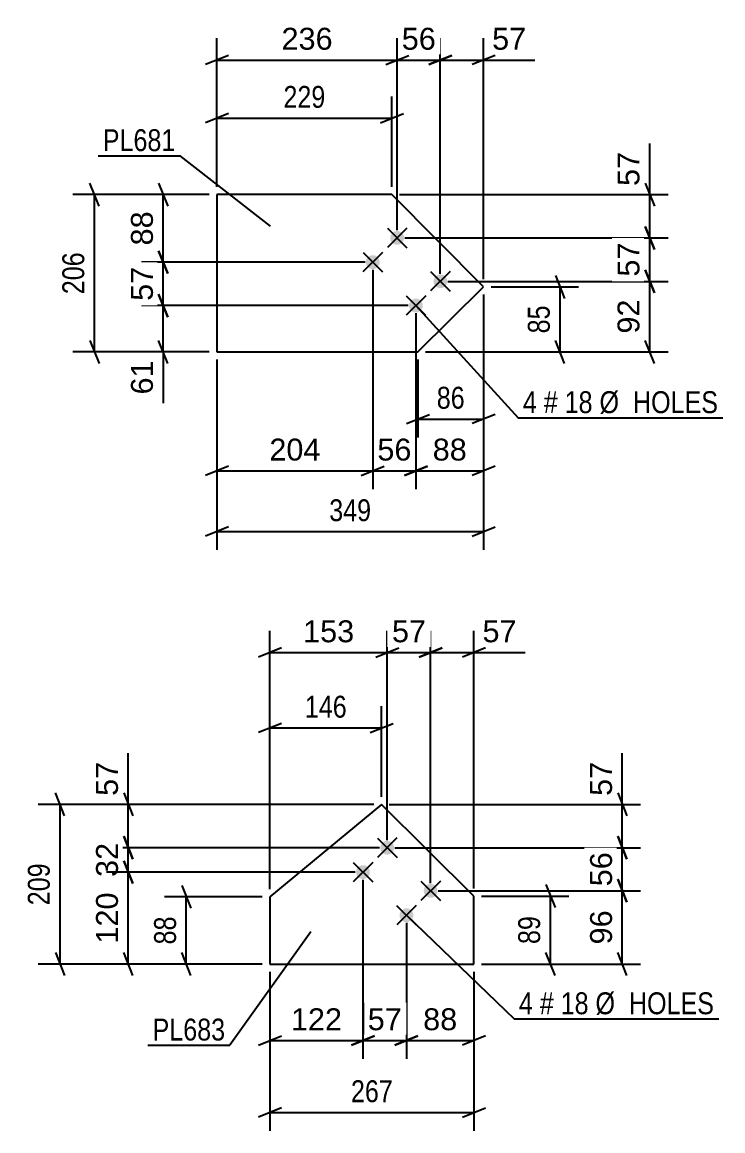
# Model space of a CAD drawing. Header units: millimetres. Extents: x 0 to 841, y 0 to 594.
# Drawn here: x 146.5 to 238.1, y 345.2 to 490.2 of the extents above; entities that cross this region are included whole.
import ezdxf

# ---------------------------------------------------------------- set-up
doc = ezdxf.new("R2010")
doc.units = ezdxf.units.MM
doc.styles.add('Arial', font='ARIAL.TTF', dxfattribs={"height": 0.2})
doc.styles.add('Arial Narrow', font='ARIALN.TTF', dxfattribs={"height": 0.2})

# ---------------------------------------------------------------- blocks, each defined once
blk = doc.blocks.new('Part-284934741-25636 - 25635')
at = {"color": 2, "linetype": 'Continuous'}
for p, q in [((171.94, 467.62), (171.94, 447.06)), ((194.83, 467.62), (171.94, 467.62)), ((206.81, 455.56), (194.83, 467.62)), ((198.23, 447.06), (206.81, 455.56)), ((171.94, 447.06), (198.23, 447.06))]:
    blk.add_line(p, q, dxfattribs=at)
blk = doc.blocks.new('Bolt-284934741-25637 - 25635')
at = {"linetype": 'Continuous'}
for points in [[(196.15, 461.32, -1), (194.88, 462.6, -1)], [(192.96, 458.15, -1), (191.69, 459.43, -1)], [(201.79, 455.65, -1), (200.52, 456.92, -1)], [(198.59, 452.48, -1), (197.32, 453.75, -1)]]:
    blk.add_hatch(color=1, dxfattribs=at).paths.add_polyline_path(points)
at = {"color": 1, "linetype": 'Continuous'}
for p, q in [((196.79, 463.23), (194.24, 460.69)), ((194.25, 463.24), (196.78, 460.68)), ((193.6, 460.06), (191.04, 457.52)), ((191.05, 460.07), (193.59, 457.51)), ((202.43, 457.55), (199.87, 455.02)), ((199.88, 457.56), (202.42, 455.01)), ((199.24, 454.38), (196.68, 451.85)), ((196.69, 454.39), (199.23, 451.84))]:
    blk.add_line(p, q, dxfattribs=at)
blk = doc.blocks.new('Part-284934741-25644 - 25643')
at = {"color": 2, "linetype": 'Continuous'}
for p, q in [((193.48, 387.88), (178.87, 375.8)), ((205.55, 375.9), (193.48, 387.88)), ((178.87, 375.8), (178.87, 367.01)), ((205.55, 367.01), (205.55, 375.9)), ((178.87, 367.01), (205.55, 367.01))]:
    blk.add_line(p, q, dxfattribs=at)
blk = doc.blocks.new('Bolt-284934741-25645 - 25643')
at = {"linetype": 'Continuous'}
for points in [[(194.85, 381.59, -1), (193.57, 382.86, -1)], [(191.68, 378.4, -1), (190.4, 379.67, -1)], [(200.53, 375.95, -1), (199.25, 377.22, -1)], [(197.36, 372.76, -1), (196.08, 374.03, -1)]]:
    blk.add_hatch(color=1, dxfattribs=at).paths.add_polyline_path(points)
at = {"color": 1, "linetype": 'Continuous'}
for p, q in [((192.93, 383.49), (195.49, 380.96)), ((195.48, 383.5), (192.94, 380.95)), ((189.76, 380.3), (192.32, 377.76)), ((192.31, 380.31), (189.77, 377.75)), ((198.61, 377.86), (201.17, 375.32)), ((201.16, 377.87), (198.62, 375.31)), ((195.44, 374.66), (197.99, 372.13)), ((197.99, 374.67), (195.45, 372.12))]:
    blk.add_line(p, q, dxfattribs=at)
blk = doc.blocks.new('StraightDimension-284934741-31280 - 25635')
at = {"color": 7, "linetype": 'Continuous'}
for p, q in [((227.94, 457.78), (229.14, 454.78)), ((202.15, 456.28), (230.94, 456.28)), ((228.54, 447.06), (228.54, 456.28)), ((229.14, 445.56), (227.94, 448.56)), ((199.23, 447.06), (230.94, 447.06))]:
    blk.add_line(p, q, dxfattribs=at)
at = {"color": 0}
blk.add_wipeout([(227.79, 454.5), (223.59, 454.5), (223.59, 448.85), (227.79, 448.85)], dxfattribs=at)
at = {"color": 3, "style": 'Arial'}
blk.add_text('92', height=2.865, rotation=90.0002, dxfattribs=at).set_placement((227.19, 449.45))
blk = doc.blocks.new('StraightDimension-284934741-26403 - 25635')
at = {"color": 7, "linetype": 'Continuous'}
for p, q in [((206.81, 454.56), (206.81, 435.88)), ((198.23, 446.06), (198.23, 435.88)), ((196.73, 437.68), (199.73, 438.88)), ((198.23, 438.28), (206.81, 438.28)), ((208.31, 438.88), (205.31, 437.68))]:
    blk.add_line(p, q, dxfattribs=at)
at = {"color": 0}
blk.add_wipeout([(204.94, 439.03), (204.94, 443.23), (200.09, 443.23), (200.09, 439.03)], dxfattribs=at)
at = {"color": 3, "style": 'Arial Narrow'}
blk.add_text('86', height=2.863, dxfattribs=at).set_placement((200.69, 439.63))
blk = doc.blocks.new('StraightDimension-284934741-31360 - 25635')
at = {"color": 7, "linetype": 'Continuous'}
for p, q in [((192.32, 457.79), (192.32, 429.1)), ((197.96, 452.11), (197.96, 429.1)), ((190.82, 430.9), (193.82, 432.1)), ((199.46, 432.1), (196.46, 430.9)), ((192.32, 431.5), (197.96, 431.5))]:
    blk.add_line(p, q, dxfattribs=at)
at = {"color": 0}
blk.add_wipeout([(197.96, 432.25), (197.96, 436.45), (192.32, 436.45), (192.32, 432.25)], dxfattribs=at)
at = {"color": 3, "style": 'Arial'}
blk.add_text('56', height=2.865, dxfattribs=at).set_placement((192.92, 432.85))
blk = doc.blocks.new('StraightDimension-284934741-26387 - 25635')
at = {"color": 7, "linetype": 'Continuous'}
for p, q in [((216.21, 457.06), (217.41, 454.06)), ((207.81, 455.56), (219.21, 455.56)), ((216.81, 447.06), (216.81, 455.56)), ((217.41, 445.56), (216.21, 448.56)), ((199.23, 447.06), (219.21, 447.06))]:
    blk.add_line(p, q, dxfattribs=at)
at = {"color": 0}
blk.add_wipeout([(216.06, 453.74), (211.86, 453.74), (211.86, 448.88), (216.06, 448.88)], dxfattribs=at)
at = {"color": 3, "style": 'Arial Narrow'}
blk.add_text('85', height=2.863, rotation=90.0002, dxfattribs=at).set_placement((215.46, 449.48))
blk = doc.blocks.new('StraightDimension-284934741-26397 - 25635')
at = {"color": 7, "linetype": 'Continuous'}
for p, q in [((171.94, 468.62), (171.94, 480.47)), ((194.83, 468.62), (194.83, 480.47)), ((173.44, 478.22), (170.44, 477.02)), ((171.94, 477.62), (194.83, 477.62)), ((193.33, 477.02), (196.33, 478.22))]:
    blk.add_line(p, q, dxfattribs=at)
at = {"color": 0}
blk.add_wipeout([(186.73, 478.37), (186.73, 482.57), (180.04, 482.57), (180.04, 478.37)], dxfattribs=at)
at = {"color": 3, "style": 'Arial Narrow'}
blk.add_text('229', height=2.863, dxfattribs=at).set_placement((180.64, 478.97))
blk = doc.blocks.new('StraightDimension-284934741-31311 - 25635')
at = {"color": 7, "linetype": 'Continuous'}
for p, q in [((164.32, 454.61), (165.52, 451.61)), ((196.96, 453.11), (162.07, 453.11)), ((164.92, 447.06), (164.92, 453.11)), ((165.52, 445.56), (164.32, 448.56)), ((170.94, 447.06), (162.07, 447.06)), ((164.92, 447.06), (164.92, 440.36)), ((164.92, 447.06), (164.92, 440.36))]:
    blk.add_line(p, q, dxfattribs=at)
at = {"color": 0}
blk.add_wipeout([(164.17, 446.54), (159.97, 446.54), (159.97, 440.89), (164.17, 440.89)], dxfattribs=at)
at = {"color": 3, "style": 'Arial'}
blk.add_text('61', height=2.865, rotation=90.0002, dxfattribs=at).set_placement((163.57, 441.49))
blk = doc.blocks.new('StraightDimension-284934741-26393 - 25635')
at = {"color": 7, "linetype": 'Continuous'}
for p, q in [((156.54, 466.12), (155.34, 469.12)), ((170.94, 467.62), (153.09, 467.62)), ((155.94, 447.06), (155.94, 467.62)), ((155.34, 448.56), (156.54, 445.56)), ((170.94, 447.06), (153.09, 447.06))]:
    blk.add_line(p, q, dxfattribs=at)
at = {"color": 0}
blk.add_wipeout([(155.19, 460.68), (150.99, 460.68), (150.99, 454), (155.19, 454)], dxfattribs=at)
at = {"color": 3, "style": 'Arial Narrow'}
blk.add_text('206', height=2.863, rotation=90.0002, dxfattribs=at).set_placement((154.59, 454.6))
blk = doc.blocks.new('StraightDimension-284934741-26447 - 25635')
at = {"color": 7, "linetype": 'Continuous'}
for p, q in [((206.81, 454.56), (206.81, 421.17)), ((171.94, 446.06), (171.94, 421.17)), ((173.44, 424.17), (170.44, 422.97)), ((171.94, 423.57), (206.81, 423.57)), ((205.31, 422.97), (208.31, 424.17))]:
    blk.add_line(p, q, dxfattribs=at)
at = {"color": 0}
blk.add_wipeout([(192.72, 424.32), (192.72, 428.52), (186.03, 428.52), (186.03, 424.32)], dxfattribs=at)
at = {"color": 3, "style": 'Arial Narrow'}
blk.add_text('349', height=2.863, dxfattribs=at).set_placement((186.63, 424.92))
blk = doc.blocks.new('StraightDimension-284934741-31278 - 25635')
at = {"color": 7, "linetype": 'Continuous'}
for p, q in [((228.54, 467.62), (228.54, 474.32)), ((228.54, 467.62), (228.54, 474.32)), ((227.94, 469.12), (229.14, 466.12)), ((195.83, 467.62), (230.94, 467.62)), ((228.54, 461.96), (228.54, 467.62)), ((229.14, 460.46), (227.94, 463.46)), ((196.52, 461.96), (230.94, 461.96))]:
    blk.add_line(p, q, dxfattribs=at)
at = {"color": 0}
blk.add_wipeout([(227.79, 473.79), (223.59, 473.79), (223.59, 468.15), (227.79, 468.15)], dxfattribs=at)
at = {"color": 3, "style": 'Arial'}
blk.add_text('57', height=2.865, rotation=90.0002, dxfattribs=at).set_placement((227.19, 468.75))
blk = doc.blocks.new('StraightDimension-284934741-31279 - 25635')
at = {"color": 7, "linetype": 'Continuous'}
for p, q in [((227.94, 463.46), (229.14, 460.46)), ((196.52, 461.96), (230.94, 461.96)), ((228.54, 456.28), (228.54, 461.96)), ((229.14, 454.78), (227.94, 457.78)), ((202.15, 456.28), (230.94, 456.28))]:
    blk.add_line(p, q, dxfattribs=at)
at = {"color": 0}
blk.add_wipeout([(227.79, 461.95), (223.59, 461.95), (223.59, 456.3), (227.79, 456.3)], dxfattribs=at)
at = {"color": 3, "style": 'Arial'}
blk.add_text('57', height=2.865, rotation=90.0002, dxfattribs=at).set_placement((227.19, 456.9))
blk = doc.blocks.new('StraightDimension-284934741-31309 - 25635')
at = {"color": 7, "linetype": 'Continuous'}
for p, q in [((164.32, 469.12), (165.52, 466.12)), ((170.94, 467.62), (162.07, 467.62)), ((164.92, 458.79), (164.92, 467.62)), ((165.52, 457.29), (164.32, 460.29)), ((191.32, 458.79), (162.07, 458.79))]:
    blk.add_line(p, q, dxfattribs=at)
at = {"color": 0}
blk.add_wipeout([(164.17, 466.03), (159.97, 466.03), (159.97, 460.38), (164.17, 460.38)], dxfattribs=at)
at = {"color": 3, "style": 'Arial'}
blk.add_text('88', height=2.865, rotation=90.0002, dxfattribs=at).set_placement((163.57, 460.98))
blk = doc.blocks.new('StraightDimension-284934741-31310 - 25635')
at = {"color": 7, "linetype": 'Continuous'}
for p, q in [((164.32, 460.29), (165.52, 457.29)), ((191.32, 458.79), (162.07, 458.79)), ((164.92, 453.11), (164.92, 458.79)), ((165.52, 451.61), (164.32, 454.61)), ((196.96, 453.11), (162.07, 453.11))]:
    blk.add_line(p, q, dxfattribs=at)
at = {"color": 0}
blk.add_wipeout([(164.17, 458.78), (159.97, 458.78), (159.97, 453.13), (164.17, 453.13)], dxfattribs=at)
at = {"color": 3, "style": 'Arial'}
blk.add_text('57', height=2.865, rotation=90.0002, dxfattribs=at).set_placement((163.57, 453.73))
blk = doc.blocks.new('StraightDimension-284934741-31336 - 25635')
at = {"color": 7, "linetype": 'Continuous'}
for p, q in [((201.15, 457.28), (201.15, 488.07)), ((206.81, 456.56), (206.81, 488.07)), ((199.65, 484.62), (202.65, 485.82)), ((208.31, 485.82), (205.31, 484.62)), ((201.15, 485.22), (206.81, 485.22)), ((206.81, 485.22), (213.5, 485.22)), ((206.81, 485.22), (213.5, 485.22))]:
    blk.add_line(p, q, dxfattribs=at)
at = {"color": 0}
blk.add_wipeout([(212.98, 485.97), (212.98, 490.17), (207.33, 490.17), (207.33, 485.97)], dxfattribs=at)
at = {"color": 3, "style": 'Arial'}
blk.add_text('57', height=2.865, dxfattribs=at).set_placement((207.93, 486.57))
blk = doc.blocks.new('StraightDimension-284934741-31337 - 25635')
at = {"color": 7, "linetype": 'Continuous'}
for p, q in [((195.52, 462.96), (195.52, 488.07)), ((201.15, 457.28), (201.15, 488.07)), ((194.02, 484.62), (197.02, 485.82)), ((202.65, 485.82), (199.65, 484.62)), ((195.52, 485.22), (201.15, 485.22))]:
    blk.add_line(p, q, dxfattribs=at)
at = {"color": 0}
blk.add_wipeout([(201.16, 485.97), (201.16, 490.17), (195.51, 490.17), (195.51, 485.97)], dxfattribs=at)
at = {"color": 3, "style": 'Arial'}
blk.add_text('56', height=2.865, dxfattribs=at).set_placement((196.11, 486.57))
blk = doc.blocks.new('StraightDimension-284934741-31338 - 25635')
at = {"color": 7, "linetype": 'Continuous'}
for p, q in [((171.94, 468.62), (171.94, 488.07)), ((195.52, 462.96), (195.52, 488.07)), ((173.44, 485.82), (170.44, 484.62)), ((194.02, 484.62), (197.02, 485.82)), ((171.94, 485.22), (195.52, 485.22))]:
    blk.add_line(p, q, dxfattribs=at)
at = {"color": 0}
blk.add_wipeout([(187.66, 485.97), (187.66, 490.17), (179.79, 490.17), (179.79, 485.97)], dxfattribs=at)
at = {"color": 3, "style": 'Arial'}
blk.add_text('236', height=2.865, dxfattribs=at).set_placement((180.39, 486.57))
blk = doc.blocks.new('StraightDimension-284934741-31359 - 25635')
at = {"color": 7, "linetype": 'Continuous'}
for p, q in [((206.81, 454.56), (206.81, 429.1)), ((197.96, 452.11), (197.96, 429.1)), ((196.46, 430.9), (199.46, 432.1)), ((208.31, 432.1), (205.31, 430.9)), ((197.96, 431.5), (206.81, 431.5))]:
    blk.add_line(p, q, dxfattribs=at)
at = {"color": 0}
blk.add_wipeout([(205.21, 432.25), (205.21, 436.45), (199.56, 436.45), (199.56, 432.25)], dxfattribs=at)
at = {"color": 3, "style": 'Arial'}
blk.add_text('88', height=2.865, dxfattribs=at).set_placement((200.16, 432.85))
blk = doc.blocks.new('StraightDimension-284934741-31361 - 25635')
at = {"color": 7, "linetype": 'Continuous'}
for p, q in [((192.32, 457.79), (192.32, 429.1)), ((171.94, 446.06), (171.94, 429.1)), ((173.44, 432.1), (170.44, 430.9)), ((190.82, 430.9), (193.82, 432.1)), ((171.94, 431.5), (192.32, 431.5))]:
    blk.add_line(p, q, dxfattribs=at)
at = {"color": 0}
blk.add_wipeout([(186.07, 432.25), (186.07, 436.45), (178.2, 436.45), (178.2, 432.25)], dxfattribs=at)
at = {"color": 3, "style": 'Arial'}
blk.add_text('204', height=2.865, dxfattribs=at).set_placement((178.8, 432.85))
blk = doc.blocks.new('StraightDimension-284934741-26457 - 25643')
at = {"color": 7, "linetype": 'Continuous'}
for p, q in [((178.87, 366.01), (178.87, 345.2)), ((205.55, 366.01), (205.55, 345.2)), ((180.37, 348.2), (177.37, 347)), ((204.05, 347), (207.05, 348.2)), ((178.87, 347.6), (205.55, 347.6))]:
    blk.add_line(p, q, dxfattribs=at)
at = {"color": 0}
blk.add_wipeout([(195.55, 348.35), (195.55, 352.55), (188.87, 352.55), (188.87, 348.35)], dxfattribs=at)
at = {"color": 3, "style": 'Arial Narrow'}
blk.add_text('267', height=2.863, dxfattribs=at).set_placement((189.47, 348.95))
blk = doc.blocks.new('StraightDimension-284934741-31888 - 25643')
at = {"color": 7, "linetype": 'Continuous'}
for p, q in [((160.35, 387.88), (160.35, 394.58)), ((160.35, 387.88), (160.35, 394.58)), ((159.75, 389.38), (160.95, 386.38)), ((192.48, 387.88), (157.5, 387.88)), ((160.35, 382.22), (160.35, 387.88)), ((160.95, 380.72), (159.75, 383.72)), ((193.21, 382.22), (157.5, 382.22))]:
    blk.add_line(p, q, dxfattribs=at)
at = {"color": 0}
blk.add_wipeout([(159.6, 394.05), (155.4, 394.05), (155.4, 388.4), (159.6, 388.4)], dxfattribs=at)
at = {"color": 3, "style": 'Arial'}
blk.add_text('57', height=2.865, rotation=90.0002, dxfattribs=at).set_placement((159, 389))
blk = doc.blocks.new('StraightDimension-284934741-31824 - 25643')
at = {"color": 7, "linetype": 'Continuous'}
for p, q in [((178.87, 376.8), (178.87, 410.59)), ((194.21, 383.22), (194.21, 410.59)), ((180.37, 408.34), (177.37, 407.14)), ((178.87, 407.74), (194.21, 407.74)), ((192.71, 407.14), (195.71, 408.34))]:
    blk.add_line(p, q, dxfattribs=at)
at = {"color": 0}
blk.add_wipeout([(190.48, 408.49), (190.48, 412.69), (182.61, 412.69), (182.61, 408.49)], dxfattribs=at)
at = {"color": 3, "style": 'Arial'}
blk.add_text('153', height=2.865, dxfattribs=at).set_placement((183.21, 409.09))
blk = doc.blocks.new('StraightDimension-284934741-26461 - 25643')
at = {"color": 7, "linetype": 'Continuous'}
for p, q in [((167.34, 377.3), (168.54, 374.3)), ((177.87, 375.8), (165.09, 375.8)), ((167.94, 367.01), (167.94, 375.8)), ((168.54, 365.51), (167.34, 368.51)), ((177.87, 367.01), (165.09, 367.01))]:
    blk.add_line(p, q, dxfattribs=at)
at = {"color": 0}
blk.add_wipeout([(167.19, 373.84), (162.99, 373.84), (162.99, 368.98), (167.19, 368.98)], dxfattribs=at)
at = {"color": 3, "style": 'Arial Narrow'}
blk.add_text('88', height=2.863, rotation=90.0002, dxfattribs=at).set_placement((166.59, 369.58))
blk = doc.blocks.new('StraightDimension-284934741-26467 - 25643')
at = {"color": 7, "linetype": 'Continuous'}
for p, q in [((214.95, 377.4), (216.15, 374.4)), ((206.55, 375.9), (217.95, 375.9)), ((215.55, 367.01), (215.55, 375.9)), ((216.15, 365.51), (214.95, 368.51)), ((206.55, 367.01), (217.95, 367.01))]:
    blk.add_line(p, q, dxfattribs=at)
at = {"color": 0}
blk.add_wipeout([(214.8, 373.89), (210.6, 373.89), (210.6, 369.03), (214.8, 369.03)], dxfattribs=at)
at = {"color": 3, "style": 'Arial Narrow'}
blk.add_text('89', height=2.863, rotation=90.0002, dxfattribs=at).set_placement((214.2, 369.63))
blk = doc.blocks.new('StraightDimension-284934741-26451 - 25643')
at = {"color": 7, "linetype": 'Continuous'}
for p, q in [((178.87, 376.8), (178.87, 400.73)), ((193.48, 388.88), (193.48, 400.73)), ((180.37, 398.48), (177.37, 397.28)), ((178.87, 397.88), (193.48, 397.88)), ((191.98, 397.28), (194.98, 398.48))]:
    blk.add_line(p, q, dxfattribs=at)
at = {"color": 0}
blk.add_wipeout([(189.52, 398.63), (189.52, 402.83), (182.84, 402.83), (182.84, 398.63)], dxfattribs=at)
at = {"color": 3, "style": 'Arial Narrow'}
blk.add_text('146', height=2.863, dxfattribs=at).set_placement((183.44, 399.23))
blk = doc.blocks.new('StraightDimension-284934741-26513 - 25643')
at = {"color": 7, "linetype": 'Continuous'}
for p, q in [((152.03, 386.38), (150.83, 389.38)), ((192.48, 387.88), (148.58, 387.88)), ((151.43, 367.01), (151.43, 387.88)), ((150.83, 368.51), (152.03, 365.51)), ((177.87, 367.01), (148.58, 367.01))]:
    blk.add_line(p, q, dxfattribs=at)
at = {"color": 0}
blk.add_wipeout([(150.68, 380.79), (146.48, 380.79), (146.48, 374.1), (150.68, 374.1)], dxfattribs=at)
at = {"color": 3, "style": 'Arial Narrow'}
blk.add_text('209', height=2.863, rotation=90.0002, dxfattribs=at).set_placement((150.08, 374.7))
blk = doc.blocks.new('StraightDimension-284934741-31822 - 25643')
at = {"color": 7, "linetype": 'Continuous'}
for p, q in [((199.89, 377.59), (199.89, 410.59)), ((205.55, 376.9), (205.55, 410.59)), ((198.39, 407.14), (201.39, 408.34)), ((199.89, 407.74), (205.55, 407.74)), ((207.05, 408.34), (204.05, 407.14)), ((205.55, 407.74), (212.24, 407.74)), ((205.55, 407.74), (212.24, 407.74))]:
    blk.add_line(p, q, dxfattribs=at)
at = {"color": 0}
blk.add_wipeout([(211.72, 408.49), (211.72, 412.69), (206.07, 412.69), (206.07, 408.49)], dxfattribs=at)
at = {"color": 3, "style": 'Arial'}
blk.add_text('57', height=2.865, dxfattribs=at).set_placement((206.67, 409.09))
blk = doc.blocks.new('StraightDimension-284934741-31823 - 25643')
at = {"color": 7, "linetype": 'Continuous'}
for p, q in [((194.21, 383.22), (194.21, 410.59)), ((199.89, 377.59), (199.89, 410.59)), ((192.71, 407.14), (195.71, 408.34)), ((194.21, 407.74), (199.89, 407.74)), ((201.39, 408.34), (198.39, 407.14))]:
    blk.add_line(p, q, dxfattribs=at)
at = {"color": 0}
blk.add_wipeout([(199.87, 408.49), (199.87, 412.69), (194.23, 412.69), (194.23, 408.49)], dxfattribs=at)
at = {"color": 3, "style": 'Arial'}
blk.add_text('57', height=2.865, dxfattribs=at).set_placement((194.83, 409.09))
blk = doc.blocks.new('StraightDimension-284934741-31859 - 25643')
at = {"color": 7, "linetype": 'Continuous'}
for p, q in [((224.95, 387.88), (224.95, 394.58)), ((224.95, 387.88), (224.95, 394.58)), ((224.35, 389.38), (225.55, 386.38)), ((194.48, 387.88), (227.35, 387.88)), ((224.95, 382.22), (224.95, 387.88)), ((225.55, 380.72), (224.35, 383.72)), ((195.21, 382.22), (227.35, 382.22))]:
    blk.add_line(p, q, dxfattribs=at)
at = {"color": 0}
blk.add_wipeout([(224.2, 394.05), (220, 394.05), (220, 388.4), (224.2, 388.4)], dxfattribs=at)
at = {"color": 3, "style": 'Arial'}
blk.add_text('57', height=2.865, rotation=90.0002, dxfattribs=at).set_placement((223.6, 389))
blk = doc.blocks.new('StraightDimension-284934741-31860 - 25643')
at = {"color": 7, "linetype": 'Continuous'}
for p, q in [((224.35, 383.72), (225.55, 380.72)), ((195.21, 382.22), (227.35, 382.22)), ((224.95, 376.59), (224.95, 382.22)), ((225.55, 375.09), (224.35, 378.09)), ((200.89, 376.59), (227.35, 376.59))]:
    blk.add_line(p, q, dxfattribs=at)
at = {"color": 0}
blk.add_wipeout([(224.2, 382.23), (220, 382.23), (220, 376.58), (224.2, 376.58)], dxfattribs=at)
at = {"color": 3, "style": 'Arial'}
blk.add_text('56', height=2.865, rotation=90.0002, dxfattribs=at).set_placement((223.6, 377.18))
blk = doc.blocks.new('StraightDimension-284934741-31861 - 25643')
at = {"color": 7, "linetype": 'Continuous'}
for p, q in [((224.35, 378.09), (225.55, 375.09)), ((200.89, 376.59), (227.35, 376.59)), ((224.95, 367.01), (224.95, 376.59)), ((225.55, 365.51), (224.35, 368.51)), ((206.55, 367.01), (227.35, 367.01))]:
    blk.add_line(p, q, dxfattribs=at)
at = {"color": 0}
blk.add_wipeout([(224.2, 374.63), (220, 374.63), (220, 368.98), (224.2, 368.98)], dxfattribs=at)
at = {"color": 3, "style": 'Arial'}
blk.add_text('96', height=2.865, rotation=90.0002, dxfattribs=at).set_placement((223.6, 369.58))
blk = doc.blocks.new('StraightDimension-284934741-31889 - 25643')
at = {"color": 7, "linetype": 'Continuous'}
for p, q in [((159.75, 383.72), (160.95, 380.72)), ((193.21, 382.22), (157.5, 382.22)), ((160.35, 379.03), (160.35, 382.22)), ((160.95, 377.53), (159.75, 380.53)), ((190.04, 379.03), (157.5, 379.03))]:
    blk.add_line(p, q, dxfattribs=at)
at = {"color": 0}
blk.add_wipeout([(159.6, 383.45), (155.4, 383.45), (155.4, 377.8), (159.6, 377.8)], dxfattribs=at)
at = {"color": 3, "style": 'Arial'}
blk.add_text('32', height=2.865, rotation=90.0002, dxfattribs=at).set_placement((159, 378.4))
blk = doc.blocks.new('StraightDimension-284934741-31890 - 25643')
at = {"color": 7, "linetype": 'Continuous'}
for p, q in [((159.75, 380.53), (160.95, 377.53)), ((190.04, 379.03), (157.5, 379.03)), ((160.35, 367.01), (160.35, 379.03)), ((160.95, 365.51), (159.75, 368.51)), ((177.87, 367.01), (157.5, 367.01))]:
    blk.add_line(p, q, dxfattribs=at)
at = {"color": 0}
blk.add_wipeout([(159.6, 376.96), (155.4, 376.96), (155.4, 369.09), (159.6, 369.09)], dxfattribs=at)
at = {"color": 3, "style": 'Arial'}
blk.add_text('120', height=2.865, rotation=90.0002, dxfattribs=at).set_placement((159, 369.69))
blk = doc.blocks.new('StraightDimension-284934741-31911 - 25643')
at = {"color": 7, "linetype": 'Continuous'}
for p, q in [((196.72, 372.39), (196.72, 354.61)), ((205.55, 366.01), (205.55, 354.61)), ((195.22, 356.41), (198.22, 357.61)), ((196.72, 357.01), (205.55, 357.01)), ((207.05, 357.61), (204.05, 356.41))]:
    blk.add_line(p, q, dxfattribs=at)
at = {"color": 0}
blk.add_wipeout([(203.96, 357.76), (203.96, 361.96), (198.31, 361.96), (198.31, 357.76)], dxfattribs=at)
at = {"color": 3, "style": 'Arial'}
blk.add_text('88', height=2.865, dxfattribs=at).set_placement((198.91, 358.36))
blk = doc.blocks.new('StraightDimension-284934741-31912 - 25643')
at = {"color": 7, "linetype": 'Continuous'}
for p, q in [((191.04, 378.03), (191.04, 354.61)), ((196.72, 372.39), (196.72, 354.61)), ((189.54, 356.41), (192.54, 357.61)), ((191.04, 357.01), (196.72, 357.01)), ((198.22, 357.61), (195.22, 356.41))]:
    blk.add_line(p, q, dxfattribs=at)
at = {"color": 0}
blk.add_wipeout([(196.7, 357.76), (196.7, 361.96), (191.06, 361.96), (191.06, 357.76)], dxfattribs=at)
at = {"color": 3, "style": 'Arial'}
blk.add_text('57', height=2.865, dxfattribs=at).set_placement((191.66, 358.36))
blk = doc.blocks.new('StraightDimension-284934741-31913 - 25643')
at = {"color": 7, "linetype": 'Continuous'}
for p, q in [((191.04, 378.03), (191.04, 354.61)), ((178.87, 366.01), (178.87, 354.61)), ((177.37, 356.41), (180.37, 357.61)), ((178.87, 357.01), (191.04, 357.01)), ((192.54, 357.61), (189.54, 356.41))]:
    blk.add_line(p, q, dxfattribs=at)
at = {"color": 0}
blk.add_wipeout([(188.89, 357.76), (188.89, 361.96), (181.02, 361.96), (181.02, 357.76)], dxfattribs=at)
at = {"color": 3, "style": 'Arial'}
blk.add_text('122', height=2.865, dxfattribs=at).set_placement((181.62, 358.36))
blk = doc.blocks.new('Mark-284934741-27234 - 25635')
at = {"color": 0}
blk.add_wipeout([(166.52, 473.31), (166.52, 476.31), (157.02, 476.31), (157.02, 473.31)], dxfattribs=at)
blk.add_wipeout([(166.52, 473.31), (166.52, 476.31), (157.02, 476.31), (157.02, 473.31)], dxfattribs=at)
at = {"color": 30, "linetype": 'Continuous'}
for p in [(156.42, 472.71), (178.94, 463.48)]:
    blk.add_line(p, (167.12, 472.71), dxfattribs=at)
at = {"color": 3, "style": 'Arial Narrow'}
blk.add_text('PL681', height=2.863, dxfattribs=at).set_placement((157.02, 473.31))
blk = doc.blocks.new('Mark-284934741-27237 - 25635')
at = {"color": 0}
for points in [[(213.78, 439.05), (213.78, 442.05), (211.95, 442.05), (211.95, 439.05)], [(216.51, 439.05), (216.51, 442.05), (214.68, 442.05), (214.68, 439.05)], [(221.07, 439.05), (221.07, 442.05), (217.41, 442.05), (217.41, 439.05)], [(237.49, 439.05), (237.49, 442.05), (221.97, 442.05), (221.97, 439.05)]]:
    blk.add_wipeout(points, dxfattribs=at)
for points in [[(213.78, 439.05), (213.78, 442.05), (211.95, 442.05), (211.95, 439.05)], [(216.51, 439.05), (216.51, 442.05), (214.68, 442.05), (214.68, 439.05)], [(221.07, 439.05), (221.07, 442.05), (217.41, 442.05), (217.41, 439.05)], [(237.49, 439.05), (237.49, 442.05), (221.97, 442.05), (221.97, 439.05)]]:
    blk.add_wipeout(points, dxfattribs=at)
at = {"color": 7, "linetype": 'Continuous'}
for p, q in [((197.96, 453.11), (211.35, 438.45)), ((211.35, 438.45), (238.09, 438.45))]:
    blk.add_line(p, q, dxfattribs=at)
at = {"color": 3, "style": 'Arial Narrow'}
for s, height, p in [('4', 2.86, (211.95, 439.05)), ('#', 2.86, (214.68, 439.05)), ('18', 2.863, (217.41, 439.05)), ('Ø  HOLES', 2.863, (221.97, 439.05))]:
    blk.add_text(s, height=height, dxfattribs=at).set_placement(p)
blk = doc.blocks.new('Mark-284934741-27238 - 25643')
at = {"color": 0}
blk.add_wipeout([(173.03, 357.01), (173.03, 360.01), (163.53, 360.01), (163.53, 357.01)], dxfattribs=at)
blk.add_wipeout([(173.03, 357.01), (173.03, 360.01), (163.53, 360.01), (163.53, 357.01)], dxfattribs=at)
at = {"color": 30, "linetype": 'Continuous'}
for p in [(184.24, 371.22), (162.93, 356.41)]:
    blk.add_line(p, (173.63, 356.41), dxfattribs=at)
at = {"color": 3, "style": 'Arial Narrow'}
blk.add_text('PL683', height=2.863, dxfattribs=at).set_placement((163.53, 357.01))
blk = doc.blocks.new('Mark-284934741-27241 - 25643')
at = {"color": 0}
for points in [[(213.26, 360.45), (213.26, 363.45), (211.43, 363.45), (211.43, 360.45)], [(215.99, 360.45), (215.99, 363.45), (214.16, 363.45), (214.16, 360.45)], [(220.54, 360.45), (220.54, 363.45), (216.89, 363.45), (216.89, 360.45)], [(236.97, 360.45), (236.97, 363.45), (221.44, 363.45), (221.44, 360.45)]]:
    blk.add_wipeout(points, dxfattribs=at)
for points in [[(213.26, 360.45), (213.26, 363.45), (211.43, 363.45), (211.43, 360.45)], [(215.99, 360.45), (215.99, 363.45), (214.16, 363.45), (214.16, 360.45)], [(220.54, 360.45), (220.54, 363.45), (216.89, 363.45), (216.89, 360.45)], [(236.97, 360.45), (236.97, 363.45), (221.44, 363.45), (221.44, 360.45)]]:
    blk.add_wipeout(points, dxfattribs=at)
at = {"color": 7, "linetype": 'Continuous'}
for p, q in [((196.72, 373.39), (210.83, 359.85)), ((210.83, 359.85), (237.57, 359.85))]:
    blk.add_line(p, q, dxfattribs=at)
at = {"color": 3, "style": 'Arial Narrow'}
for s, height, p in [('4', 2.86, (211.43, 360.45)), ('#', 2.86, (214.16, 360.45)), ('18', 2.863, (216.89, 360.45)), ('Ø  HOLES', 2.863, (221.44, 360.45))]:
    blk.add_text(s, height=height, dxfattribs=at).set_placement(p)

msp = doc.modelspace()

# ---------------------------------------------------------------- block references
for name in ['StraightDimension-284934741-26397 - 25635', 'Part-284934741-25636 - 25635', 'Bolt-284934741-25637 - 25635', 'Part-284934741-25644 - 25643', 'Bolt-284934741-25645 - 25643', 'StraightDimension-284934741-26457 - 25643']:
    msp.add_blockref(name, (0, 0))

# ---------------------------------------------------------------- next in the draw order: block references
for name in ['StraightDimension-284934741-31278 - 25635', 'StraightDimension-284934741-31280 - 25635', 'StraightDimension-284934741-31888 - 25643', 'StraightDimension-284934741-26467 - 25643']:
    msp.add_blockref(name, (0, 0))

# ---------------------------------------------------------------- next in the draw order: block references
for name in ['StraightDimension-284934741-26403 - 25635', 'StraightDimension-284934741-31824 - 25643', 'StraightDimension-284934741-31822 - 25643']:
    msp.add_blockref(name, (0, 0))

# ---------------------------------------------------------------- next in the draw order: block references
for name in ['StraightDimension-284934741-31360 - 25635', 'StraightDimension-284934741-26461 - 25643']:
    msp.add_blockref(name, (0, 0))

# ---------------------------------------------------------------- next in the draw order: block references
for name in ['StraightDimension-284934741-26387 - 25635', 'StraightDimension-284934741-31311 - 25635', 'StraightDimension-284934741-26451 - 25643']:
    msp.add_blockref(name, (0, 0))

# ---------------------------------------------------------------- next in the draw order: block references
for name in ['StraightDimension-284934741-26393 - 25635', 'StraightDimension-284934741-26513 - 25643']:
    msp.add_blockref(name, (0, 0))

# ---------------------------------------------------------------- next in the draw order: block references
for name in ['StraightDimension-284934741-31309 - 25635', 'StraightDimension-284934741-26447 - 25635', 'StraightDimension-284934741-31823 - 25643']:
    msp.add_blockref(name, (0, 0))

# ---------------------------------------------------------------- next in the draw order: block references
for name in ['StraightDimension-284934741-31279 - 25635', 'StraightDimension-284934741-31859 - 25643', 'StraightDimension-284934741-31889 - 25643']:
    msp.add_blockref(name, (0, 0))

# ---------------------------------------------------------------- next in the draw order: block references
for name in ['StraightDimension-284934741-31336 - 25635', 'StraightDimension-284934741-31310 - 25635', 'StraightDimension-284934741-31860 - 25643', 'StraightDimension-284934741-31890 - 25643']:
    msp.add_blockref(name, (0, 0))

# ---------------------------------------------------------------- next in the draw order: block references
for name in ['StraightDimension-284934741-31337 - 25635', 'StraightDimension-284934741-31359 - 25635', 'StraightDimension-284934741-31861 - 25643']:
    msp.add_blockref(name, (0, 0))

# ---------------------------------------------------------------- next in the draw order: block references
for name in ['StraightDimension-284934741-31338 - 25635', 'StraightDimension-284934741-31361 - 25635', 'Mark-284934741-27237 - 25635', 'StraightDimension-284934741-31911 - 25643']:
    msp.add_blockref(name, (0, 0))

# ---------------------------------------------------------------- next in the draw order: block references
for name in ['Mark-284934741-27234 - 25635', 'StraightDimension-284934741-31912 - 25643']:
    msp.add_blockref(name, (0, 0))

# ---------------------------------------------------------------- next in the draw order: block references
for name in ['StraightDimension-284934741-31913 - 25643', 'Mark-284934741-27241 - 25643']:
    msp.add_blockref(name, (0, 0))

# ---------------------------------------------------------------- next in the draw order: block references
msp.add_blockref('Mark-284934741-27238 - 25643', (0, 0))

doc.saveas('drawing.dxf')
